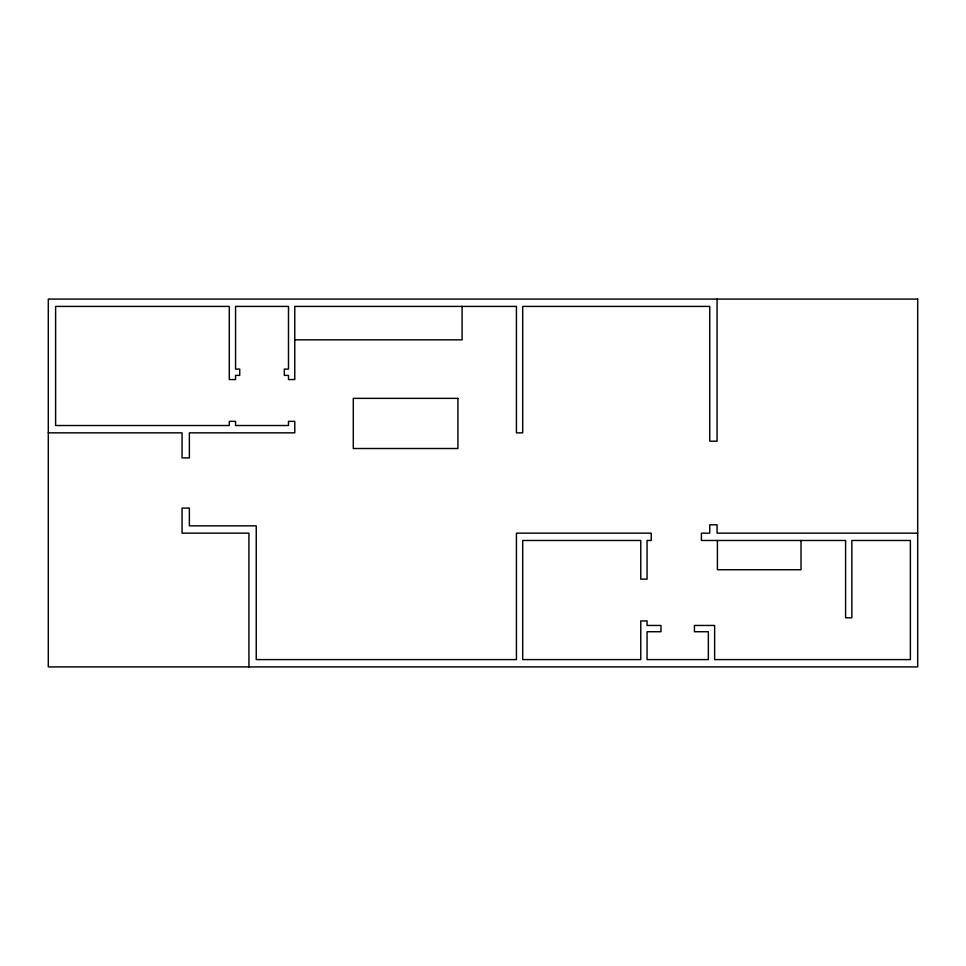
<?xml version="1.0" encoding="UTF-8"?>
<svg xmlns="http://www.w3.org/2000/svg" width="966" height="966" viewBox="0 0 966 966"><rect width="100%" height="100%" fill="white"/><g stroke="black" fill="none" stroke-linecap="round" stroke-linejoin="round"><path stroke-width="1.45" d="M294.775 339.839L462.098 339.839L462.098 306.403M48.3 432.84L182.055 432.84L182.055 457.92L189.372 457.92L189.372 432.84L294.775 432.84L294.775 421.345L288.496 421.345L288.496 425.523L235.559 425.523L235.559 421.345L229.28 421.345L229.28 425.523L55.617 425.523L55.617 306.403L229.28 306.403L229.28 379.553L235.559 379.553L235.559 375.376L239.737 375.376L239.737 369.097L235.559 369.097L235.559 306.403L288.496 306.403L288.496 369.097L284.318 369.097L284.318 375.376L288.496 375.376L288.496 379.553L294.775 379.553L294.775 306.403L516.436 306.403L516.436 432.84L522.703 432.84L522.703 306.403L709.756 306.403L709.756 441.196L717.074 441.196L717.074 299.086M917.7 533.16L717.074 533.16L717.074 524.804L709.756 524.804L709.756 533.16L701.401 533.16L701.401 540.477L845.6 540.477L845.6 617.793L851.867 617.793L851.867 540.477L910.383 540.477L910.383 659.597L714.635 659.597L714.635 625.461L694.433 625.461L694.433 631.728L708.356 631.728L708.356 659.597L647.063 659.597L647.063 631.728L660.986 631.728L660.986 625.461L647.063 625.461L647.063 620.933L640.784 620.933L640.784 659.597L522.703 659.597L522.703 540.477L640.784 540.477L640.784 579.141L647.063 579.141L647.063 540.477L651.241 540.477L651.241 533.16L516.436 533.16L516.436 659.597L256.244 659.597L256.244 525.842L189.372 525.842L189.372 508.08L182.055 508.08L182.055 533.16L248.926 533.16L248.926 666.914M801.019 540.477L801.019 569.735L717.412 569.735L717.412 540.477M917.7 299.086L48.3 299.086L48.3 666.914L917.7 666.914L917.7 299.086M457.92 398.354L353.29 398.354L353.29 448.514L457.92 448.514L457.92 398.354"/></g></svg>
